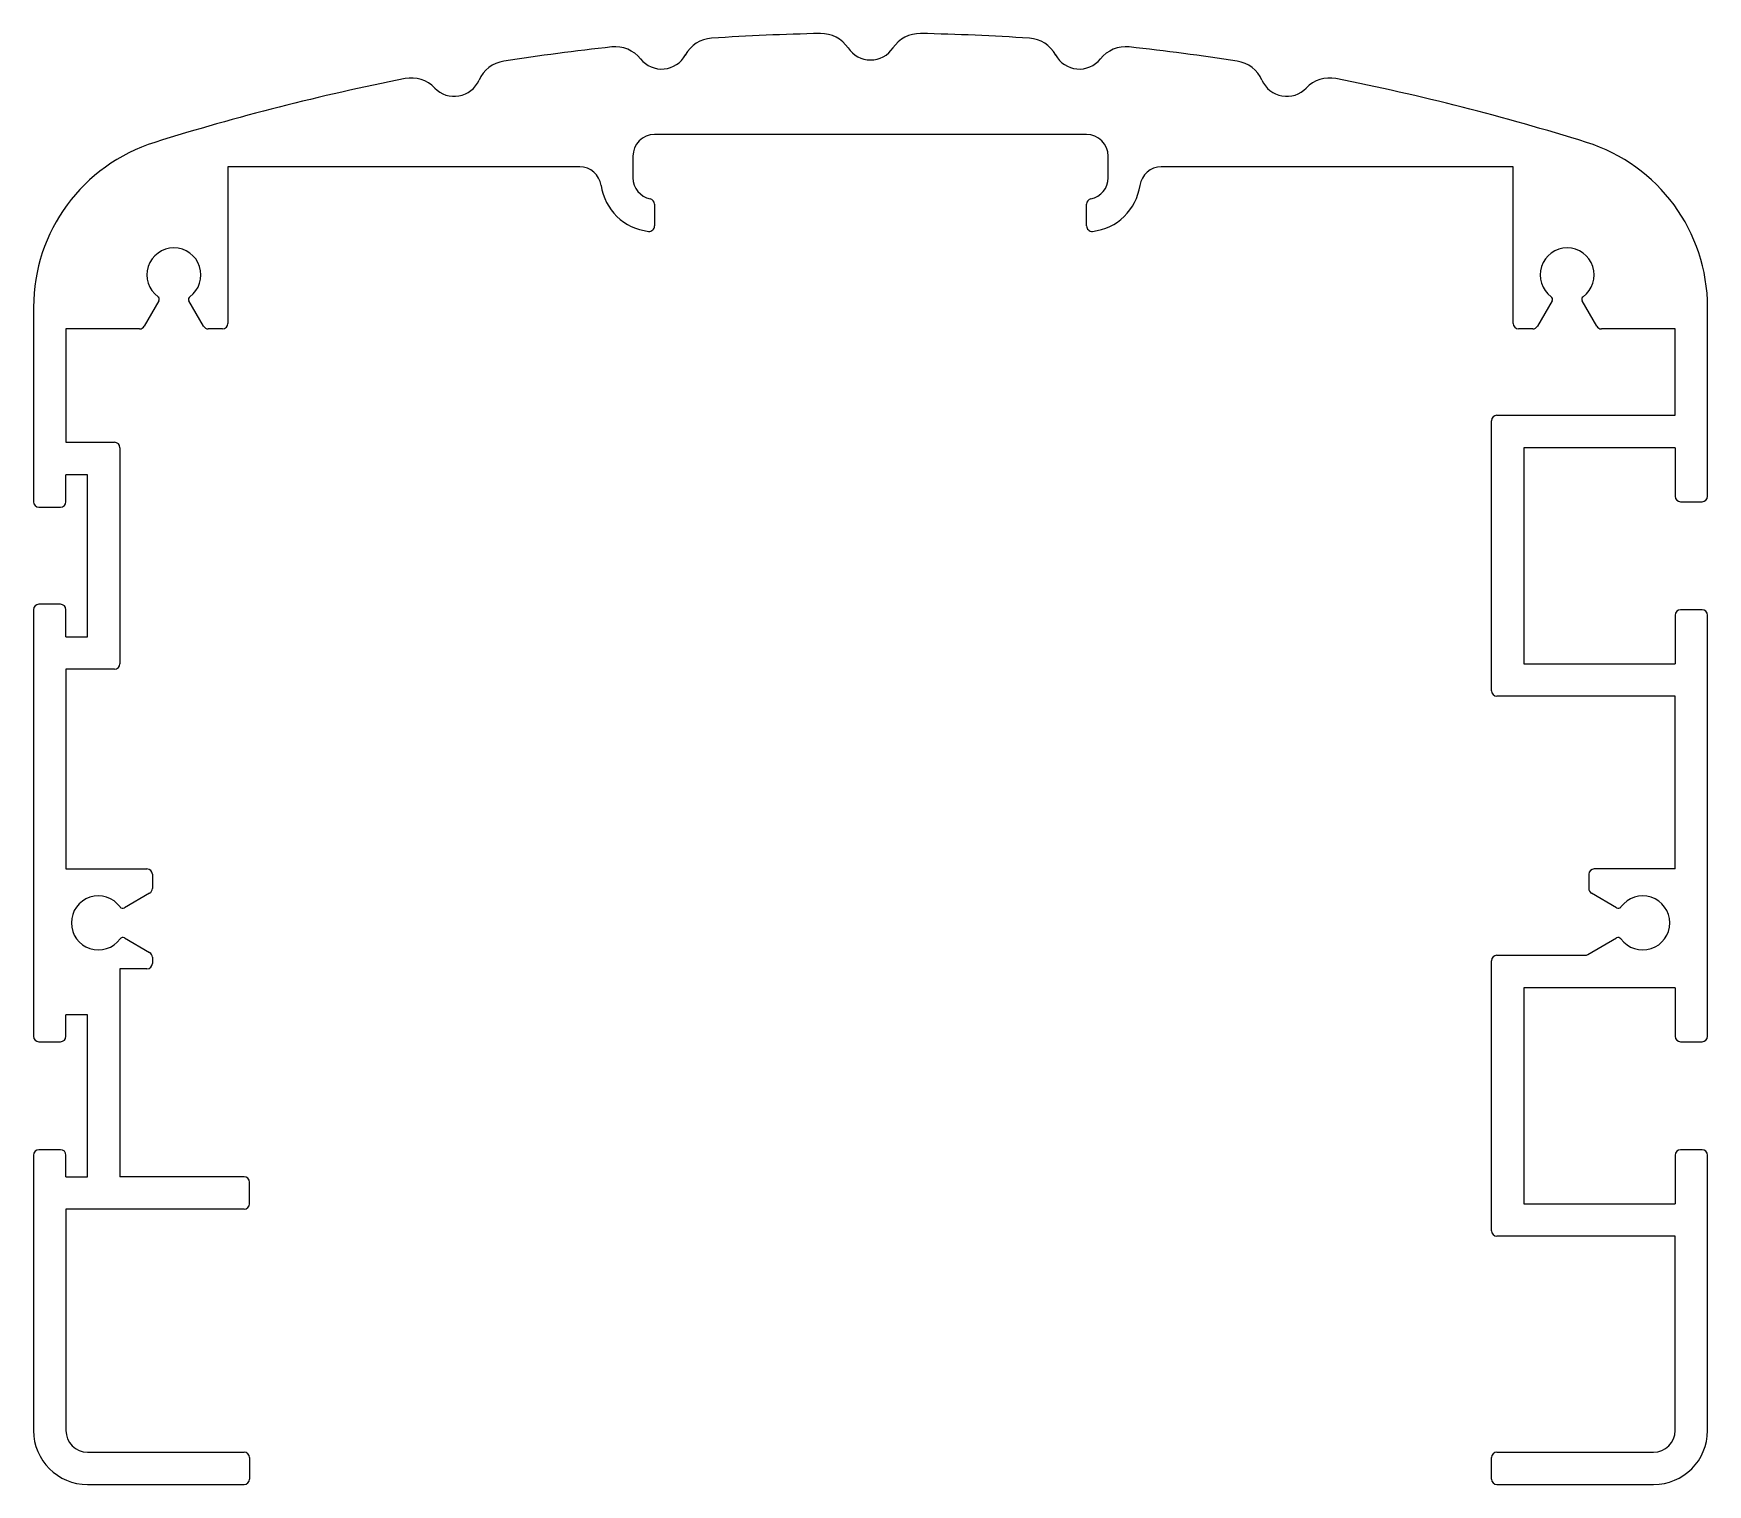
# Model space of a CAD drawing. Extents: x 1999 to 2154, y 1490 to 1624.
import ezdxf

# ---------------------------------------------------------------- set-up
doc = ezdxf.new("R2010")
doc.units = 0
doc.layers.get('0').update_dxf_attribs({"linetype": 'CONTINUOUS'})

msp = doc.modelspace()

# ---------------------------------------------------------------- linework, layer by layer
for p, q in [((2096.32, 1614.56), (2056.32, 1614.56)), ((2054.32, 1612.56), (2054.32, 1610.56)), ((2098.32, 1610.56), (2098.32, 1612.56)), ((2016.82, 1611.56), (2016.82, 1597.06)), ((2049.39, 1611.56), (2016.82, 1611.56)), ((2135.82, 1611.56), (2103.24, 1611.56)), ((2135.82, 1597.06), (2135.82, 1611.56)), ((2056.32, 1608.11), (2056.32, 1606.09)), ((2096.32, 1606.09), (2096.32, 1608.11)), ((1998.82, 1598.56), (1998.82, 1580.56)), ((2010.42, 1599.15), (2009.07, 1596.81)), ((2014.56, 1596.81), (2013.21, 1599.15)), ((2139.42, 1599.15), (2138.07, 1596.81)), ((2143.56, 1596.81), (2142.21, 1599.15)), ((2153.82, 1581.06), (2153.82, 1598.56)), ((2001.82, 1596.56), (2001.82, 1586.06)), ((2008.64, 1596.56), (2001.82, 1596.56)), ((2016.32, 1596.56), (2014.99, 1596.56)), ((2137.64, 1596.56), (2136.32, 1596.56)), ((2150.82, 1596.56), (2143.99, 1596.56)), ((2150.82, 1588.56), (2150.82, 1596.56)), ((2133.82, 1563.06), (2133.82, 1588.06)), ((2134.32, 1588.56), (2150.82, 1588.56)), ((2001.82, 1586.06), (2006.32, 1586.06)), ((2006.82, 1585.56), (2006.82, 1565.56)), ((2136.82, 1585.56), (2136.82, 1565.56)), ((2150.82, 1585.56), (2136.82, 1585.56)), ((2150.82, 1585.56), (2150.82, 1581.06)), ((2001.82, 1580.56), (2001.82, 1583.06)), ((2003.82, 1583.06), (2001.82, 1583.06)), ((2003.82, 1568.06), (2003.82, 1583.06)), ((1999.32, 1580.06), (2001.32, 1580.06)), ((2151.32, 1580.56), (2153.32, 1580.56)), ((1998.82, 1570.56), (1998.82, 1531.06)), ((2001.32, 1571.06), (1999.32, 1571.06)), ((2001.82, 1568.06), (2001.82, 1570.56)), ((2153.32, 1570.56), (2151.32, 1570.56)), ((2150.82, 1570.06), (2150.82, 1565.56)), ((2153.82, 1531.06), (2153.82, 1570.06)), ((2001.82, 1568.06), (2003.82, 1568.06)), ((2136.82, 1565.56), (2150.82, 1565.56)), ((2001.82, 1565.06), (2001.82, 1546.56)), ((2006.32, 1565.06), (2001.82, 1565.06)), ((2150.82, 1562.56), (2134.32, 1562.56)), ((2150.82, 1546.56), (2150.82, 1562.56)), ((2001.82, 1546.56), (2009.32, 1546.56)), ((2009.82, 1546.06), (2009.82, 1544.74)), ((2142.82, 1546.06), (2142.82, 1544.74)), ((2150.82, 1546.56), (2143.32, 1546.56)), ((2009.57, 1544.3), (2007.23, 1542.95)), ((2145.4, 1542.95), (2143.07, 1544.3)), ((2007.23, 1540.17), (2009.57, 1538.82)), ((2142.74, 1538.63), (2145.4, 1540.17)), ((2009.82, 1538.39), (2009.82, 1537.81)), ((2133.82, 1513.06), (2133.82, 1538.06)), ((2134.32, 1538.56), (2142.49, 1538.56)), ((2006.82, 1537.31), (2006.82, 1518.06)), ((2009.32, 1537.31), (2006.82, 1537.31)), ((2136.82, 1535.56), (2136.82, 1515.56)), ((2150.82, 1535.56), (2136.82, 1535.56)), ((2150.82, 1535.56), (2150.82, 1531.06)), ((2001.82, 1531.06), (2001.82, 1533.06)), ((2003.82, 1533.06), (2001.82, 1533.06)), ((2003.82, 1518.06), (2003.82, 1533.06)), ((1999.32, 1530.56), (2001.32, 1530.56)), ((2151.32, 1530.56), (2153.32, 1530.56)), ((2001.32, 1520.56), (1999.32, 1520.56)), ((2153.32, 1520.56), (2151.32, 1520.56)), ((1998.82, 1520.06), (1998.82, 1494.56)), ((2001.82, 1518.06), (2001.82, 1520.06)), ((2150.82, 1520.06), (2150.82, 1515.56)), ((2153.82, 1494.56), (2153.82, 1520.06)), ((2001.82, 1518.06), (2003.82, 1518.06)), ((2018.32, 1518.06), (2006.82, 1518.06)), ((2018.82, 1515.56), (2018.82, 1517.56)), ((2001.82, 1515.06), (2001.82, 1494.56)), ((2018.32, 1515.06), (2001.82, 1515.06)), ((2136.82, 1515.56), (2150.82, 1515.56)), ((2150.82, 1512.56), (2134.32, 1512.56)), ((2150.82, 1494.56), (2150.82, 1512.56)), ((2003.82, 1492.56), (2018.32, 1492.56)), ((2018.82, 1492.06), (2018.82, 1490.06)), ((2133.82, 1490.06), (2133.82, 1492.06)), ((2134.32, 1492.56), (2148.82, 1492.56)), ((2003.82, 1489.56), (2018.32, 1489.56)), ((2134.32, 1489.56), (2148.82, 1489.56))]:
    msp.add_line(p, q)
for centre, radius, start, end in [((2061.8, 1620.48), 3, 93.8016, 151.3471), ((2076.32, 1402.06), 221.9, 91.1984, 93.8016), ((2071.74, 1620.91), 3, 33.6529, 91.1984), ((2080.89, 1620.91), 3, 88.8016, 146.3471), ((2076.32, 1402.06), 221.9, 86.1984, 88.8016), ((2090.83, 1620.48), 3, 28.6529, 86.1984), ((2042.82, 1618.38), 3, 98.8016, 156.3471), ((2076.32, 1402.06), 221.9, 96.1984, 98.8016), ((2052.68, 1619.68), 3, 38.6529, 96.1984), ((2056.98, 1623.12), 2.5, 218.6529, 331.3471), ((2076.32, 1623.96), 2.5, 213.6529, 326.3471), ((2095.65, 1623.12), 2.5, 208.6529, 321.3471), ((2099.95, 1619.68), 3, 83.8016, 141.3471), ((2076.32, 1402.06), 221.9, 81.1984, 83.8016), ((2109.81, 1618.38), 3, 23.6529, 81.1984), ((2033.8, 1616.79), 3, 43.6529, 101.1984), ((2118.83, 1616.79), 3, 78.8016, 136.3471), ((2076.32, 1402.06), 221.9, 101.1984, 107.3789), ((2037.78, 1620.59), 2.5, 223.6529, 336.3471), ((2114.85, 1620.59), 2.5, 203.6529, 316.3471), ((2076.32, 1402.06), 221.9, 72.6211, 78.8016), ((2014.82, 1598.56), 16, 107.3789, 180), ((2056.32, 1612.56), 2, 90, 180), ((2096.32, 1612.56), 2, 0, 90), ((2137.82, 1598.56), 16, 0, 72.6211), ((2049.39, 1609.56), 2, 8.2132, 90), ((2056.32, 1610.56), 2, 180, 258.463), ((2096.32, 1610.56), 2, 281.537, 0), ((2103.24, 1609.56), 2, 90, 171.7868), ((2056.32, 1610.56), 5, 188.2132, 263.6206), ((2096.32, 1610.56), 5, 276.3794, 351.7868), ((2055.82, 1608.11), 0.5, 0, 78.463), ((2096.82, 1608.11), 0.5, 101.537, 180), ((2055.82, 1606.09), 0.5, 263.6206, 0), ((2096.82, 1606.09), 0.5, 180, 276.3794), ((2011.82, 1601.56), 2.5, 306.1506, 233.8494), ((2140.82, 1601.56), 2.5, 306.1506, 233.8494), ((2010.16, 1599.3), 0.3, 330, 53.8494), ((2013.47, 1599.3), 0.3, 126.1506, 210), ((2139.16, 1599.3), 0.3, 330, 53.8494), ((2142.47, 1599.3), 0.3, 126.1506, 210), ((2008.64, 1597.06), 0.5, 270, 330), ((2014.99, 1597.06), 0.5, 210, 270), ((2016.32, 1597.06), 0.5, 270, 360), ((2136.32, 1597.06), 0.5, 180, 270), ((2137.64, 1597.06), 0.5, 270, 330), ((2143.99, 1597.06), 0.5, 210, 270), ((2134.32, 1588.06), 0.5, 90, 180), ((2006.32, 1585.56), 0.5, 0, 90), ((2151.32, 1581.06), 0.5, 180, 270), ((2153.32, 1581.06), 0.5, 270, 0), ((1999.32, 1580.56), 0.5, 180, 270), ((2001.32, 1580.56), 0.5, 270, 360), ((1999.32, 1570.56), 0.5, 90, 180), ((2001.32, 1570.56), 0.5, 0, 90), ((2151.32, 1570.06), 0.5, 90, 180), ((2153.32, 1570.06), 0.5, 0, 90), ((2006.32, 1565.56), 0.5, 270, 360), ((2134.32, 1563.06), 0.5, 180, 270), ((2009.32, 1546.06), 0.5, 0, 90), ((2143.32, 1546.06), 0.5, 90, 180), ((2004.82, 1541.56), 2.5, 36.1506, 323.8494), ((2009.32, 1544.74), 0.5, 300, 0), ((2143.32, 1544.74), 0.5, 180, 240), ((2147.82, 1541.56), 2.5, 216.1506, 143.8494), ((2007.08, 1543.21), 0.3, 216.1506, 300), ((2145.55, 1543.21), 0.3, 240, 323.8494), ((2007.08, 1539.91), 0.3, 60, 143.8494), ((2145.55, 1539.91), 0.3, 36.1506, 120), ((2009.32, 1537.81), 0.5, 270, 0), ((2009.32, 1538.39), 0.5, 0, 60), ((2134.32, 1538.06), 0.5, 90, 180), ((2142.49, 1539.06), 0.5, 270, 300), ((1999.32, 1531.06), 0.5, 180, 270), ((2001.32, 1531.06), 0.5, 270, 0), ((2151.32, 1531.06), 0.5, 180, 270), ((2153.32, 1531.06), 0.5, 270, 0), ((1999.32, 1520.06), 0.5, 90, 180), ((2001.32, 1520.06), 0.5, 0, 90), ((2151.32, 1520.06), 0.5, 90, 180), ((2153.32, 1520.06), 0.5, 0, 90), ((2018.32, 1517.56), 0.5, 0, 90), ((2018.32, 1515.56), 0.5, 270, 0), ((2134.32, 1513.06), 0.5, 180, 270), ((2003.82, 1494.56), 5, 180, 270), ((2003.82, 1494.56), 2, 180, 270), ((2148.82, 1494.56), 2, 270, 0), ((2148.82, 1494.56), 5, 270, 0), ((2018.32, 1492.06), 0.5, 0, 90), ((2134.32, 1492.06), 0.5, 90, 180), ((2018.32, 1490.06), 0.5, 270, 0), ((2134.32, 1490.06), 0.5, 180, 270)]:
    msp.add_arc(centre, radius, start, end)

doc.saveas('drawing.dxf')
